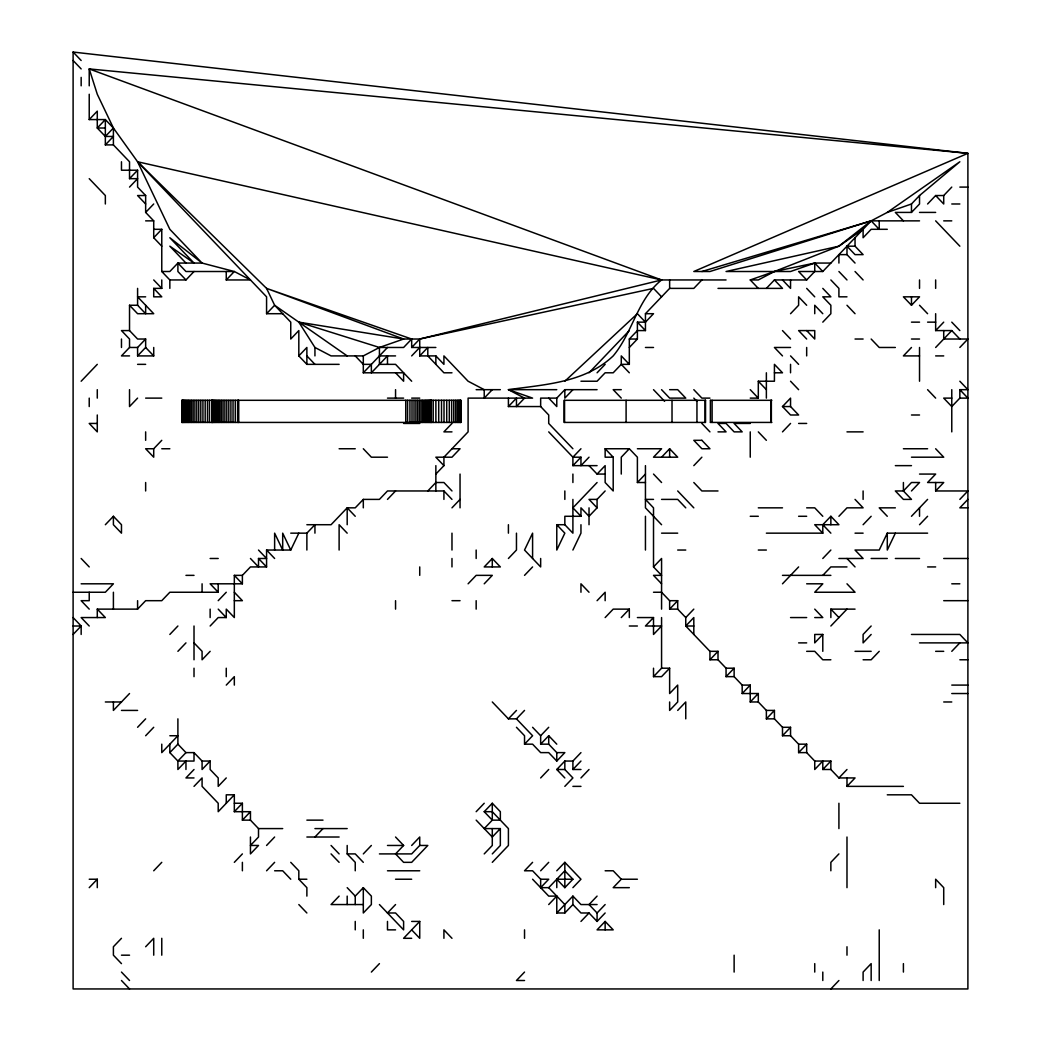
<?xml version="1.0" encoding="UTF-8"?>
<svg xmlns="http://www.w3.org/2000/svg" width="1041" height="1041" viewBox="0 0 1041 1041"><rect width="100%" height="100%" fill="white"/><g stroke="black" fill="none" stroke-linecap="round" stroke-linejoin="round"><path stroke-width="1.5" d="M710.391 422.425L710.391 400.304M97.281 617.56L97.281 609.128L137.594 609.128L145.649 600.683L161.771 600.683L169.839 592.251L218.207 592.251L210.139 583.806L242.384 583.806L242.384 575.361L250.452 566.929L266.574 566.929L266.574 550.038L290.751 550.038L298.819 533.161M572.901 448.749L548.711 423.44L548.711 414.995L540.656 406.55L508.411 406.55L516.466 398.117L516.466 406.55L524.534 398.117L508.411 389.672C544.898 384.493 584.873 382.763 613.201 355.905C632.798 332.482 637.222 299.496 661.569 279.951L726.058 279.951M572.901 550.038L580.956 533.161L580.956 524.716M927.596 533.161L887.283 533.161L879.229 550.038L855.038 550.038L863.106 558.483L838.916 558.483M895.351 533.161L887.283 550.038L887.283 533.161M282.697 313.705L266.574 313.705L266.574 296.828L137.594 161.771L113.404 128.017L105.349 119.572L89.227 119.572L97.281 111.14L97.281 128.017L105.349 136.449L113.404 136.449L105.349 144.894L113.404 144.894L129.526 161.771L129.526 178.662L137.594 178.662L129.526 187.094M105.349 136.449L113.404 128.017L97.281 94.25L89.227 68.927L967.896 153.339L967.896 988.95L73.104 988.95L73.104 52.05L967.896 153.339L693.813 271.506L709.936 271.506L871.161 220.861L887.283 212.416L959.841 161.771L919.528 195.539L911.474 203.984L887.283 212.416M129.526 178.662L137.594 170.217L121.472 170.217L121.472 161.771M161.771 246.183L153.717 237.738L153.717 220.861L145.649 212.416L153.717 203.984M153.717 237.738L161.771 229.306L153.717 229.306M81.159 381.227L97.281 364.35M161.771 229.306L161.771 271.506L169.839 279.951L185.962 279.951L194.016 271.506M153.717 347.473L153.717 355.905L137.594 355.905L145.649 347.473L145.649 339.028L137.594 339.028L129.526 330.583L121.472 330.583L129.526 339.028L129.526 347.473L121.472 355.905L129.526 355.905M137.594 355.905L137.594 347.473L145.649 339.028M226.261 279.951L234.329 271.506L250.452 279.951L226.261 279.951L226.261 271.506M137.594 398.117L129.526 406.55L129.526 389.672M266.574 313.705L274.629 305.26L266.574 288.383L137.594 161.771L661.569 279.951L419.731 339.028L403.609 339.028L298.819 322.15L314.942 347.473L331.064 355.905L363.309 355.905L379.431 347.473L403.609 339.028L266.574 288.383L411.676 339.028L411.676 347.473L435.854 347.473M153.717 448.749L145.649 448.749L153.717 457.194L153.717 448.749L161.771 440.317M105.349 524.716L113.404 516.284L121.472 524.716L121.472 533.161L113.404 524.716L113.404 516.284M306.874 364.35L298.819 355.905L306.874 347.473L306.874 364.35L339.119 364.35M73.104 634.45L81.159 626.005L73.104 617.56M395.554 372.795L403.609 381.227L403.609 372.795L363.309 372.795L387.486 347.473M411.676 339.028L403.609 347.473L379.431 347.473L298.819 322.15M411.676 347.473L419.731 339.028L653.514 288.383L661.569 296.828M411.676 355.905L419.731 347.473M492.289 389.672L484.221 398.117L484.221 389.672L468.099 381.227L443.921 355.905L443.921 364.35L435.854 355.905L419.731 355.905L427.799 347.473L427.799 355.905L443.921 372.795L451.976 372.795M169.839 634.45L177.894 626.005M129.526 693.527L113.404 710.417L113.404 701.972M218.207 600.683L226.261 592.251M177.894 651.328L185.962 642.883M210.139 626.005L218.207 617.56L226.261 617.56L226.261 609.128L234.329 617.56L234.329 575.361L242.384 575.361M306.874 550.038L306.874 533.161L314.942 524.716L314.942 533.161M137.594 727.295L145.649 718.85M210.139 651.328L202.084 659.773L202.084 651.328L194.016 642.883M451.976 499.394L443.921 490.962L387.486 490.962L379.431 499.394L363.309 499.394L355.241 507.839L347.187 507.839L331.064 524.716L306.874 524.716M145.649 735.74L153.717 727.295M451.976 423.44L443.921 431.872L451.976 431.872M387.486 499.394L395.554 490.962M226.261 685.095L234.329 676.65L234.329 685.095M185.962 769.494L185.962 761.049L177.894 769.494L177.894 761.049L169.839 752.617L177.894 744.172L177.894 718.85M435.854 474.071L443.921 465.639L443.921 457.194L468.099 431.872L468.099 398.117L532.589 398.117L508.411 389.672L556.779 389.672M427.799 490.962L435.854 482.517L443.921 482.517L451.976 490.962M185.962 752.617L177.894 761.049L194.016 761.049L194.016 752.617L185.962 752.617L177.894 744.172M194.016 769.494L185.962 777.939L194.016 777.939M89.227 887.661L97.281 879.229L89.227 879.229M202.084 761.049L210.139 761.049L202.084 769.494L202.084 761.049L194.016 752.617M451.976 507.839L460.044 499.394M548.711 398.117L556.779 406.55L556.779 398.117L564.834 389.672L597.079 389.672M194.016 786.371L202.084 777.939L202.084 786.371L218.207 803.262L218.207 811.694L234.329 794.817L226.261 794.817L226.261 803.262M572.901 389.672L564.834 398.117L564.834 389.672M589.024 372.795L629.324 330.583M580.956 381.227L597.079 381.227L605.146 372.795L613.201 372.795L621.269 364.35L629.324 364.35L629.324 339.028L637.391 330.583L645.446 330.583L645.446 313.705L669.636 288.383L669.636 279.951M597.079 372.795L605.146 364.35M629.324 347.473L637.391 339.028L637.391 322.15L645.446 322.15L653.514 313.705L645.446 313.705M226.261 777.939L218.207 786.371L218.207 777.939L210.139 769.494L210.139 761.049M701.881 279.951L693.813 288.383L669.636 288.383M153.717 870.783L161.771 862.338M250.452 837.016L250.452 853.906L258.506 845.461L250.452 845.461L258.506 837.016L258.506 828.584L250.452 820.139L250.452 811.694L234.329 811.694L242.384 803.262L234.329 803.262M580.956 448.749L572.901 457.194L572.901 465.639L597.079 465.639M121.472 938.305L113.404 946.75L113.404 955.183L121.472 963.628M572.901 465.639L580.956 457.194L572.901 457.194L548.711 431.872M250.452 820.139L242.384 820.139L250.452 811.694M468.099 583.806L476.166 575.361L492.289 575.361L484.221 583.806M492.289 558.483L484.221 566.929L500.344 566.929L492.289 558.483L492.289 566.929M589.024 457.194L580.956 465.639L580.956 457.194M508.411 558.483L516.466 550.038L516.466 533.161M766.371 288.383L774.426 279.951L806.671 279.951L814.739 271.506L814.739 263.061L830.861 263.061M145.649 946.75L153.717 938.305L153.717 955.183M589.024 465.639L597.079 474.071L605.146 465.639L605.146 482.517L613.201 490.962L613.201 457.194L605.146 448.749L629.324 448.749L637.391 457.194L637.391 482.517L645.446 482.517M234.329 862.338L242.384 853.906M597.079 482.517L572.901 507.839L580.956 516.284L564.834 516.284L564.834 524.716L572.901 533.161L572.901 499.394M629.324 448.749L621.269 457.194L621.269 474.071M266.574 845.461L274.629 837.016M524.534 575.361L532.589 566.929M580.956 516.284L580.956 507.839L589.024 516.284L597.079 507.839L597.079 499.394L605.146 490.962M806.671 279.951L798.616 271.506L822.793 271.506L871.161 220.861L919.528 220.861M790.548 313.705L798.616 305.26L798.616 296.828L806.671 305.26M266.574 870.783L274.629 862.338M637.391 482.517L645.446 474.071M661.569 457.194L669.636 448.749L677.691 457.194L653.514 457.194L661.569 448.749L637.391 448.749M314.942 837.016L322.996 828.584M903.406 220.861L895.351 212.416L911.474 212.416L919.528 203.984L919.528 195.539M927.596 203.984L935.651 195.539L943.719 195.539L951.773 187.094M822.793 322.15L830.861 313.705L830.861 305.26L822.793 296.828L830.861 296.828L822.793 288.383M693.813 465.639L701.881 457.194M597.079 600.683L605.146 592.251L605.146 600.683M782.494 406.55L790.548 398.117L790.548 406.55L798.616 414.995L790.548 414.995L782.494 406.55L790.548 406.55M363.309 853.906L371.364 845.461M339.119 896.106L331.064 904.551L363.309 904.551M492.289 701.972L508.411 718.85L516.466 710.417M605.146 617.56L613.201 609.128L629.324 609.128L629.324 617.56M661.569 583.806L653.514 575.361L661.569 575.361L653.514 566.929L661.569 558.483L661.569 609.128M782.494 431.872L790.548 423.44M508.411 718.85L516.466 718.85L524.534 710.417M911.474 305.26L919.528 296.828L903.406 296.828L911.474 305.26L911.474 296.828M355.241 904.551L355.241 896.106L363.309 887.661L371.364 896.106L371.364 904.551L363.309 912.983L363.309 887.661M395.554 837.016L403.609 845.461L395.554 853.906L403.609 862.338L411.676 862.338L427.799 845.461L419.731 845.461L411.676 853.906L379.431 853.906M621.269 617.56L629.324 609.128M411.676 845.461L419.731 837.016L419.731 845.461M548.711 744.172L540.656 744.172L548.711 735.74L548.711 744.172L556.779 752.617L564.834 752.617L556.779 761.049L548.711 752.617L540.656 752.617L532.589 744.172L524.534 744.172L532.589 735.74L516.466 718.85M540.656 744.172L540.656 735.74L548.711 727.295M653.514 617.56L645.446 626.005L661.569 626.005L653.514 634.45L653.514 617.56L637.391 617.56M911.474 347.473L903.406 355.905L919.528 355.905M476.166 811.694L484.221 803.262M903.406 786.371L846.984 786.371L855.038 777.939L838.916 777.939L830.861 769.494L822.793 769.494L822.793 761.049L814.739 769.494L814.739 761.049L806.671 752.617L798.616 752.617L798.616 744.172L790.548 735.74L782.494 735.74L782.494 727.295L774.426 718.85L766.371 718.85L766.371 710.417L758.303 701.972L758.303 693.527L742.181 693.527L742.181 685.095L734.126 676.65L726.058 676.65L726.058 668.205L718.004 659.773L709.936 659.773L709.936 651.328L685.759 626.005L685.759 617.56L677.691 609.128L669.636 609.128L677.691 600.683L669.636 600.683L661.569 592.251L653.514 592.251M959.841 339.028L951.773 330.583L935.651 330.583L943.719 322.15M395.554 904.551L387.486 912.983L395.554 912.983L403.609 921.428L403.609 929.86L379.431 904.551M492.289 803.262L492.289 820.139L484.221 811.694L492.289 803.262L500.344 811.694L500.344 820.139L492.289 820.139L484.221 828.584L500.344 828.584L500.344 845.461L492.289 853.906M935.651 347.473L951.773 330.583M685.759 617.56L693.813 609.128M540.656 777.939L548.711 769.494M500.344 828.584L492.289 837.016L476.166 820.139M564.834 777.939L556.779 769.494L564.834 761.049L572.901 761.049L580.956 752.617M959.841 347.473L967.896 339.028L943.719 339.028L943.719 330.583M371.364 972.073L379.431 963.628M411.676 921.428L419.731 921.428L403.609 938.305L411.676 938.305M484.221 853.906L492.289 845.461L492.289 828.584M661.569 668.205L669.636 668.205L661.569 676.65L653.514 676.65L661.569 668.205L661.569 617.56M580.956 769.494L572.901 769.494L580.956 761.049M492.289 862.338L508.411 845.461L508.411 828.584L492.289 811.694L484.221 811.694M564.834 786.371L572.901 777.939L564.834 769.494L564.834 761.049M580.956 777.939L589.024 769.494M822.793 533.161L822.793 524.716L830.861 516.284L838.916 524.716L814.739 524.716L822.793 533.161L766.371 533.161M838.916 516.284L846.984 507.839L863.106 507.839L855.038 499.394M709.936 659.773L718.004 651.328L709.936 651.328M782.494 583.806L798.616 566.929M959.841 381.227L967.896 389.672L959.841 389.672L959.841 398.117L951.773 406.55L943.719 398.117L951.773 398.117M532.589 862.338L524.534 870.783L532.589 870.783L540.656 879.229L540.656 887.661L548.711 887.661L564.834 870.783L572.901 879.229L564.834 887.661L556.779 879.229L572.901 879.229M677.691 710.417L685.759 701.972L685.759 718.85M822.793 558.483L830.861 550.038M863.106 524.716L871.161 516.284M540.656 870.783L548.711 862.338M726.058 676.65L734.126 668.205L726.058 668.205M822.793 575.361L830.861 566.929L846.984 566.929M911.474 490.962L919.528 482.517L911.474 482.517L903.406 490.962L895.351 490.962L903.406 499.394L911.474 499.394L903.406 490.962L903.406 482.517M540.656 887.661L548.711 879.229L540.656 879.229M556.779 870.783L564.834 862.338L580.956 879.229L572.901 887.661M742.181 693.527L750.249 685.095L742.181 685.095M911.474 516.284L927.596 499.394M959.841 499.394L967.896 490.962L935.651 490.962L943.719 482.517L927.596 482.517L935.651 474.071L919.528 474.071M548.711 904.551L556.779 896.106L548.711 896.106L532.589 879.229M758.303 701.972L750.249 701.972L758.303 693.527M919.528 524.716L927.596 516.284M572.901 896.106L572.901 904.551L564.834 912.983L556.779 912.983L572.901 896.106L580.956 904.551L597.079 904.551M822.793 634.45L814.739 642.883L814.739 634.45L822.793 634.45L822.793 651.328M830.861 626.005L846.984 609.128M967.896 499.394L959.841 507.839L967.896 507.839M524.534 972.073L516.466 980.505L524.534 980.505M597.079 896.106L589.024 904.551L597.079 912.983L597.079 921.428L605.146 912.983M766.371 718.85L774.426 710.417L766.371 710.417M580.956 921.428L589.024 912.983L597.079 921.428M637.391 879.229L621.269 879.229L613.201 887.661L629.324 887.661M597.079 912.983L605.146 904.551M871.161 626.005L863.106 634.45L863.106 642.883L871.161 634.45M605.146 921.428L597.079 929.86L613.201 929.86L605.146 921.428L605.146 929.86M782.494 735.74L790.548 727.295L782.494 727.295M879.229 651.328L871.161 659.773L863.106 659.773M798.616 752.617L806.671 744.172L798.616 744.172M822.793 769.494L830.861 761.049L814.739 761.049M951.773 651.328L959.841 642.883M838.916 777.939L846.984 769.494M838.916 853.906L830.861 862.338L830.861 870.783M830.861 988.95L838.916 980.505M564.834 381.227L637.391 313.705L645.446 322.15M879.229 220.861L879.229 229.306L871.161 220.861L838.916 246.183L774.426 271.506L750.249 279.951L758.303 288.383M822.793 271.506L814.739 263.061L790.548 271.506L726.058 271.506L838.916 246.183L863.106 229.306L863.106 237.738L871.161 229.306L887.283 229.306M701.881 271.506L871.161 220.861M814.739 263.061L774.426 271.506L758.303 279.951L750.249 279.951M105.349 128.017L97.281 128.017L105.349 119.572L105.349 144.894M959.841 187.094L967.896 187.094M145.649 212.416L145.649 195.539L137.594 195.539L145.649 203.984M951.773 203.984L959.841 203.984M919.528 212.416L935.651 212.416M145.649 220.861L153.717 220.861M943.719 220.861L951.773 220.861M846.984 246.183L855.038 246.183L863.106 254.629L855.038 254.629L846.984 246.183L846.984 254.629L855.038 263.061M846.984 254.629L838.916 254.629L838.916 263.061M161.771 271.506L169.839 271.506L177.894 263.061L202.084 263.061L234.329 271.506L185.962 271.506L177.894 263.061L177.894 271.506L185.962 279.951M153.717 288.383L161.771 296.828L153.717 296.828L153.717 288.383L161.771 288.383L161.771 279.951M718.004 288.383L782.494 288.383L774.426 279.951M145.649 296.828L137.594 296.828L153.717 313.705L137.594 313.705L129.526 305.26L137.594 305.26L145.649 313.705L145.649 305.26M846.984 296.828L838.916 296.828L838.916 288.383L830.861 279.951M911.474 322.15L919.528 322.15M927.596 322.15L935.651 322.15M629.324 339.028L637.391 339.028M855.038 339.028L863.106 339.028M911.474 339.028L919.528 339.028M129.526 347.473L137.594 347.473M645.446 347.473L653.514 347.473M790.548 347.473L774.426 347.473L782.494 355.905M895.351 347.473L879.229 347.473L871.161 339.028M379.431 355.905L395.554 355.905M935.651 355.905L943.719 355.905M137.594 364.35L145.649 364.35M774.426 372.795L782.494 372.795L774.426 364.35L774.426 381.227L758.303 381.227L758.303 398.117L750.249 398.117M476.166 389.672L500.344 389.672M621.269 389.672L613.201 389.672L621.269 398.117M669.636 389.672L677.691 389.672L685.759 398.117L669.636 398.117L661.569 389.672M145.649 398.117L161.771 398.117M387.486 398.117L403.609 398.117M411.676 398.117L419.731 398.117M556.779 398.117L540.656 398.117L540.656 406.55M709.936 398.117L701.881 398.117L693.813 389.672M959.841 398.117L967.896 398.117L959.841 389.672M710.482 400.304L771.823 400.304M911.474 414.995L919.528 414.995M181.837 422.425L460.942 422.425L460.942 400.304L181.837 400.304L181.837 422.425L182.071 400.304M710.482 422.425L771.823 422.425M97.281 423.44L89.227 423.44L97.281 431.872L97.281 414.995M403.609 423.44L419.731 423.44M750.249 423.44L734.126 423.44L742.181 431.872L734.126 431.872L726.058 423.44L718.004 423.44L726.058 431.872L718.004 431.872M798.616 423.44L806.671 423.44M846.984 431.872L863.106 431.872M161.771 448.749L169.839 448.749M339.119 448.749L355.241 448.749M451.976 448.749L460.044 448.749L451.976 457.194L435.854 457.194L443.921 465.639M903.406 448.749L927.596 448.749M387.486 457.194L371.364 457.194L363.309 448.749M613.201 457.194L605.146 457.194L605.146 448.749M911.474 457.194L943.719 457.194L935.651 448.749M895.351 465.639L911.474 465.639M597.079 474.071L605.146 474.071M718.004 490.962L701.881 490.962L693.813 482.517M597.079 499.394L589.024 499.394L597.079 507.839M653.514 499.394L645.446 499.394L653.514 507.839L653.514 566.929M661.569 499.394L677.691 499.394L685.759 507.839M758.303 507.839L782.494 507.839M806.671 507.839L814.739 507.839L822.793 516.284M895.351 507.839L879.229 507.839L887.283 516.284M750.249 516.284L758.303 516.284M798.616 516.284L806.671 516.284M556.779 524.716L564.834 533.161L556.779 550.038L556.779 524.716L564.834 524.716M290.751 533.161L306.874 533.161M661.569 533.161L677.691 533.161M855.038 533.161L863.106 533.161M677.691 550.038L685.759 550.038M758.303 550.038L766.371 550.038M210.139 558.483L218.207 558.483M250.452 558.483L258.506 566.929L258.506 558.483L266.574 558.483L258.506 550.038M871.161 558.483L887.283 558.483M895.351 558.483L919.528 558.483M943.719 558.483L967.896 558.483M927.596 566.929L935.651 566.929M185.962 575.361L194.016 575.361M782.494 575.361L830.861 575.361M81.159 583.806L113.404 583.806L105.349 592.251L73.104 592.251M806.671 583.806L822.793 583.806L814.739 592.251L855.038 592.251L846.984 583.806M951.773 583.806L959.841 583.806M234.329 600.683L242.384 600.683L234.329 592.251M451.976 600.683L460.044 600.683M943.719 600.683L967.896 600.683M830.861 617.56L830.861 609.128L855.038 609.128M790.548 617.56L806.671 617.56M814.739 617.56L822.793 617.56L814.739 609.128M73.104 626.005L81.159 626.005L81.159 634.45M629.324 626.005L637.391 626.005M693.813 626.005L685.759 626.005L693.813 617.56L693.813 634.45M911.474 634.45L959.841 634.45L967.896 642.883L919.528 642.883M798.616 642.883L806.671 642.883M806.671 651.328L814.739 651.328L822.793 659.773L830.861 659.773M855.038 651.328L871.161 651.328M935.651 651.328L943.719 651.328M959.841 659.773L967.896 659.773M951.773 685.095L967.896 685.095M951.773 693.527L967.896 693.527M105.349 701.972L121.472 701.972M943.719 701.972L951.773 701.972M121.472 710.417L137.594 710.417M169.839 735.74L177.894 735.74L161.771 752.617L161.771 744.172M556.779 769.494L564.834 769.494M572.901 786.371L580.956 786.371M887.283 794.817L911.474 794.817L919.528 803.262L959.841 803.262M306.874 820.139L322.996 820.139M258.506 828.584L282.697 828.584M314.942 828.584L347.187 828.584M306.874 837.016L339.119 837.016M387.486 845.461L403.609 845.461M347.187 845.461L347.187 853.906L355.241 853.906L363.309 862.338M274.629 870.783L282.697 870.783L290.751 879.229M387.486 870.783L419.731 870.783M605.146 870.783L613.201 870.783L621.269 879.229M290.751 862.338L298.819 870.783L298.819 879.229L306.874 879.229M395.554 879.229L411.676 879.229M589.024 912.983L580.956 912.983L572.901 904.551M395.554 929.86L387.486 929.86L387.486 921.428M121.472 955.183L129.526 955.183M661.569 279.951L89.227 68.927L89.227 85.817M347.187 355.905L274.629 305.26L290.751 322.15L290.751 339.028L298.819 330.583L298.819 355.905M935.651 195.539L943.719 203.984L943.719 195.539M935.651 220.861L959.841 246.183M951.773 322.15L959.841 330.583M919.528 305.26L927.596 313.705M855.038 271.506L863.106 279.951M838.916 271.506L846.984 279.951M846.984 305.26L855.038 313.705M927.596 389.672L935.651 398.117M806.671 288.383L814.739 296.828M822.793 313.705L814.739 305.26L814.739 313.705M782.494 279.951L790.548 288.383L790.548 279.951M806.671 330.583L814.739 339.028L814.739 330.583L798.616 330.583L806.671 339.028M782.494 330.583L790.548 339.028M790.548 355.905L798.616 364.35M790.548 381.227L798.616 389.672M758.303 381.227L766.371 389.672M750.249 389.672L758.303 398.117M758.303 431.872L766.371 440.317M637.391 322.15L645.446 330.583M822.793 524.716L830.861 533.161M693.813 398.117L696.845 401.279M846.984 558.483L855.038 566.929M701.881 423.44L709.936 431.872M629.324 364.35L621.269 355.905L621.269 364.35L629.324 372.795M653.514 389.672L664.6 401.279M830.861 609.128L838.916 617.56M677.691 490.962L693.813 507.839M653.514 474.071L661.569 482.517M661.569 524.716L645.446 507.839L645.446 465.639M411.676 381.227L395.554 364.35L379.431 364.35L379.431 347.473M73.104 52.05L81.159 60.495M589.024 592.251L580.956 583.806L580.956 592.251M73.104 60.495L81.159 68.927M355.241 355.905L363.309 364.35L371.364 364.35L371.364 372.795L387.486 355.905L387.486 364.35M306.874 355.905L314.942 364.35M145.649 195.539L137.594 187.094L137.594 170.217M185.962 263.061L169.839 246.183L194.016 263.061L169.839 237.738L202.084 263.061L169.839 229.306L137.594 161.771M89.227 178.662L105.349 195.539L105.349 203.984M153.717 279.951L161.771 288.383M355.241 516.284L347.187 507.839L347.187 524.716M548.711 735.74L556.779 744.172M347.187 533.161L339.119 524.716L339.119 550.038M532.589 727.295L540.656 735.74M516.466 727.295L524.534 735.74L524.534 744.172M145.649 347.473L153.717 355.905M266.574 550.038L274.629 558.483M258.506 558.483L266.574 566.929M548.711 887.661L564.834 904.551L564.834 912.983M234.329 575.361L242.384 583.806M218.207 609.128L226.261 617.56M451.976 938.305L443.921 929.86L443.921 938.305M81.159 558.483L89.227 566.929M347.187 853.906L355.241 862.338L355.241 870.783M331.064 845.461L339.119 853.906M411.676 929.86L419.731 938.305L419.731 921.428M97.281 609.128L105.349 617.56L81.159 617.56L89.227 626.005M331.064 853.906L339.119 862.338M89.227 609.128L81.159 600.683L89.227 600.683L89.227 592.251M347.187 887.661L355.241 896.106M298.819 879.229L306.874 887.661L306.874 896.106M298.819 904.551L306.874 912.983M121.472 972.073L129.526 980.505M121.472 980.505L129.526 988.95M290.751 550.038L282.697 533.161L282.697 550.038L274.629 533.161L274.629 550.038M951.773 389.672L951.773 431.872M943.719 904.551L943.719 887.661L935.651 879.229L935.651 887.661M935.651 279.951L935.651 288.383M935.651 313.705L935.651 330.583M935.651 482.517L935.651 490.962M919.528 279.951L919.528 288.383M919.528 347.473L919.528 381.227M919.528 507.839L919.528 516.284M911.474 203.984L911.474 212.416M903.406 963.628L903.406 972.073M879.229 929.86L879.229 980.505M871.161 980.505L871.161 963.628L863.106 972.073L863.106 980.505M863.106 490.962L863.106 499.394M855.038 237.738L855.038 246.183M846.984 777.939L846.984 786.371M846.984 837.016L846.984 887.661M846.984 946.75L846.984 955.183M838.916 803.262L838.916 828.584M830.861 516.284L830.861 524.716M830.861 761.049L830.861 769.494M822.793 972.073L822.793 980.505M814.739 963.628L814.739 972.073M806.671 347.473L806.671 355.905M806.671 744.172L806.671 752.617M790.548 364.35L790.548 372.795M790.548 727.295L790.548 735.74M774.426 710.417L774.426 718.85M771.355 400.304L771.355 422.425M770.952 400.304L770.952 422.425M766.371 372.795L766.371 398.117M750.249 431.872L750.249 457.194M750.249 685.095L750.249 701.972M734.126 668.205L734.126 676.65M734.126 955.183L734.126 972.073M718.004 651.328L718.004 659.773M712.109 400.304L712.109 422.425M705.056 400.304L705.056 422.425M696.95 400.304L696.95 422.425M677.691 600.683L677.691 609.128M672.018 400.304L672.018 422.425M669.636 448.749L669.636 457.194M669.636 600.683L669.636 609.128M669.636 668.205L669.636 693.527L677.691 685.095L677.691 701.972L669.636 710.417L669.636 701.972M653.514 668.205L653.514 676.65M645.446 516.284L645.446 550.038M626.096 400.304L626.096 422.425M589.024 507.839L589.024 524.716M572.901 474.071L572.901 482.517M572.901 761.049L572.901 769.494M564.834 490.962L564.834 499.394M564.834 862.338L564.834 887.661M564.56 400.304L564.56 422.425M556.779 752.617L556.779 761.049M556.779 879.229L556.779 887.661M556.779 896.106L556.779 912.983M540.656 558.483L540.656 566.929L524.534 550.038L532.589 533.161L532.589 558.483M524.534 929.86L524.534 938.305M508.411 398.117L508.411 406.55M508.411 524.716L508.411 533.161M476.166 550.038L476.166 558.483M476.166 600.683L476.166 609.128M460.747 400.304L460.669 422.425M460.382 400.304L460.382 422.425M460.044 474.071L460.044 507.839M459.745 400.304L459.745 422.425M458.665 400.304L458.665 422.425M457.285 400.304L457.285 422.425M455.646 400.304L455.646 422.425M453.746 400.304L453.746 422.425M451.976 533.161L451.976 550.038M451.976 558.483L451.976 566.929M451.651 400.304L451.651 422.425M449.296 400.304L449.296 422.425M446.719 400.304L446.719 422.425M444.013 400.304L444.013 422.425M443.921 490.962L443.921 499.394M441.514 400.304L441.514 422.425M438.716 400.304L438.716 422.425M435.854 355.905L435.854 364.35M435.88 400.304L435.88 422.425M435.854 465.639L435.854 490.962M433.212 400.304L433.212 422.425M431.338 400.304L431.338 422.425M431.195 400.304L431.195 422.425M430.948 400.304L430.948 422.425M430.336 400.304L430.349 422.425M429.491 400.304L429.491 422.425M428.684 400.304L428.684 422.425M427.734 400.304L427.734 422.425M426.667 400.304L426.667 422.425M425.444 400.304L425.444 422.425M424.116 400.304L424.116 422.425M422.633 400.304L422.633 422.425M421.045 400.304L421.045 422.425M419.731 339.028L419.731 355.905M419.731 566.929L419.731 575.361M419.406 400.304L419.406 422.425M417.662 400.304L417.662 422.425M415.893 400.304L415.893 422.425M414.006 400.304L414.006 422.425M412.002 400.304L412.002 422.425M409.933 400.304L409.933 422.425M407.591 400.304L407.591 422.425M405.743 400.304L405.743 422.425M395.554 389.672L395.554 398.117M395.554 600.683L395.554 609.128M363.309 355.905L363.309 372.795M363.309 499.394L363.309 507.839M363.309 929.86L363.309 938.305M355.241 921.428L355.241 929.86M347.187 896.106L347.187 904.551M314.942 347.473L314.942 355.905M242.384 803.262L242.384 820.139M242.384 862.338L242.384 870.783M238.584 400.304L238.584 422.425M238.389 400.304L238.389 422.425M237.608 400.304L237.608 422.425M235.279 400.304L235.279 422.425M234.329 794.817L234.329 811.694M233.041 400.304L233.041 422.425M230.907 400.304L230.907 422.425M228.799 400.304L228.799 422.425M226.795 400.304L226.795 422.425M226.261 668.205L226.261 676.65M224.882 400.304L224.882 422.425M223.073 400.304L223.073 422.425M221.369 400.304L221.369 422.425M219.781 400.304L219.794 422.425M218.298 400.304L218.298 422.425M218.207 583.806L218.207 592.251M216.944 400.304L216.944 422.425M215.721 400.304L215.721 422.425M214.628 400.304L214.628 422.425M213.691 400.304L213.691 422.425M212.911 400.304L212.911 422.425M211.935 400.304L211.909 422.425M211.791 400.304L211.765 422.425M210.139 609.128L210.139 617.56M209.488 400.304L209.488 422.425M207.471 400.304L207.471 422.425M205.181 400.304L205.181 422.425M202.93 400.304L202.93 422.425M202.084 583.806L202.084 592.251M200.796 400.304L200.796 422.425M198.753 400.304L198.753 422.425M196.801 400.304L196.801 422.425M194.901 400.304L194.914 422.425M194.016 626.005L194.016 659.773M194.016 668.205L194.016 676.65M193.158 400.304L193.158 422.425M191.492 400.304L191.492 422.425M189.956 400.304L189.956 422.425M188.525 400.304L188.525 422.425M187.237 400.304L187.237 422.425M186.053 400.304L186.053 422.425M185.025 400.304L185.025 422.425M184.127 400.304L184.127 422.425M183.372 400.304L183.372 422.425M182.735 400.304L182.735 422.425M182.318 400.304L182.331 422.425M169.839 279.951L169.839 288.383M169.839 744.172L169.839 752.617M161.771 938.305L161.771 955.183M145.649 431.872L145.649 440.317M145.649 482.517L145.649 490.962M137.594 288.383L137.594 305.26M137.594 600.683L137.594 609.128M129.526 305.26L129.526 330.583M121.472 339.028L121.472 347.473M113.404 128.017L113.404 144.894M113.404 592.251L113.404 609.128M97.281 389.672L97.281 398.117M97.281 879.229L97.281 887.661M89.227 94.25L89.227 119.572M89.227 398.117L89.227 406.55M81.159 77.372L81.159 85.817M705.538 400.304L564.092 400.304L564.066 422.425L705.538 422.425L705.538 400.304M701.881 440.317L693.813 440.317L701.881 448.749L709.936 448.749L701.881 440.317M212.325 422.425L212.325 400.304L212.234 422.425"/></g></svg>
